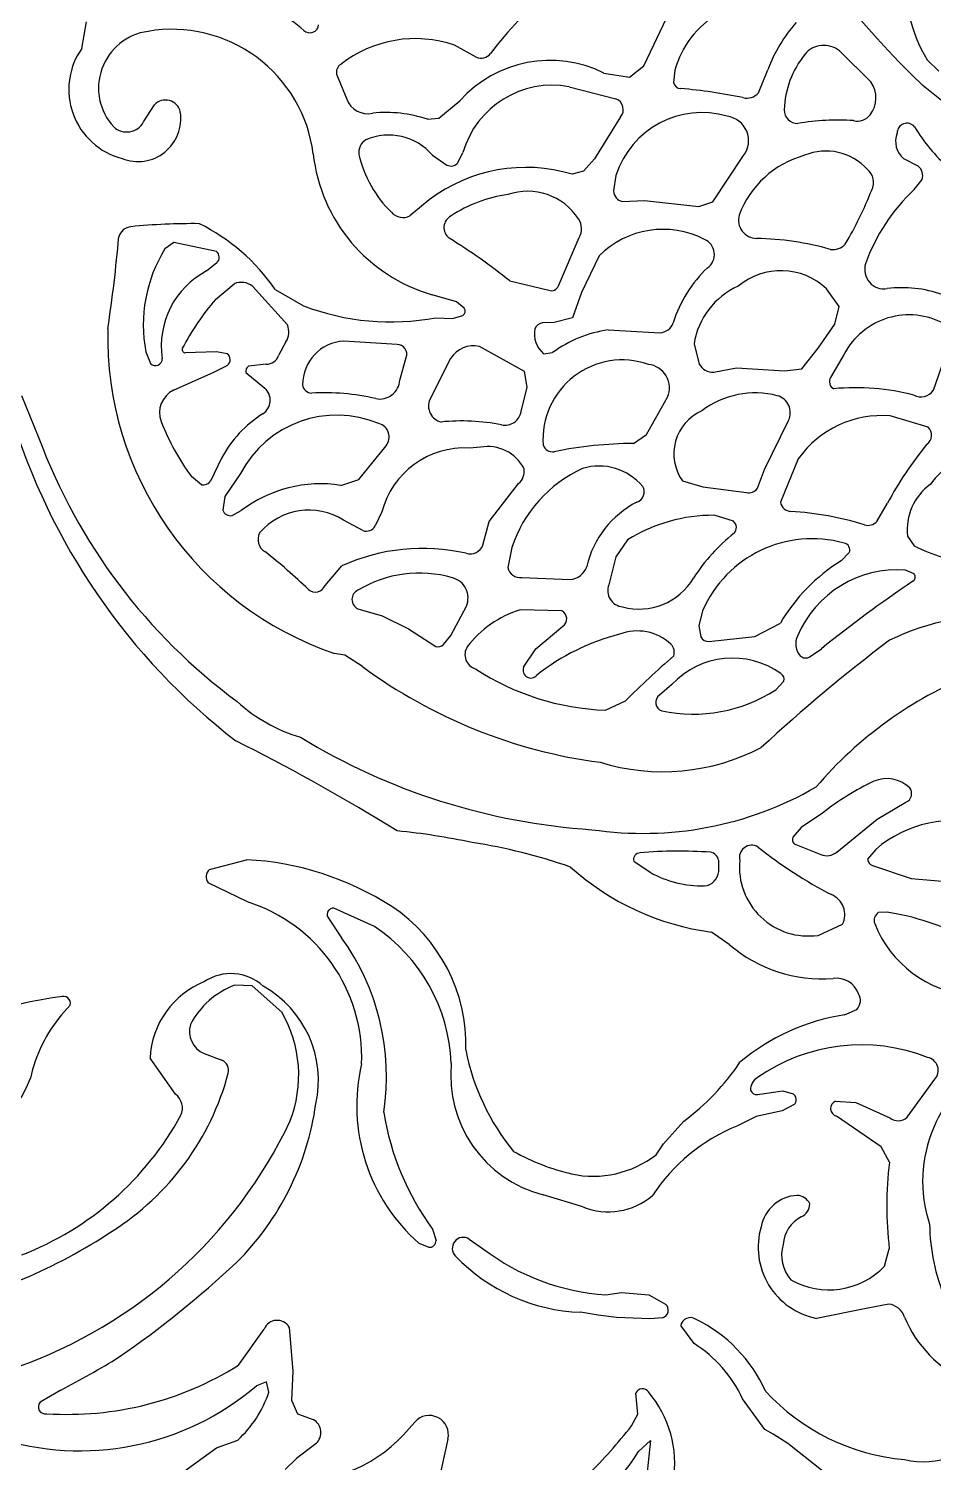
# Model space of a CAD drawing. Header units: millimetres. Extents: x 0.02 to 0.492, y 0.021 to 0.495.
# Drawn here: x 0.3266 to 0.3916, y 0.2789 to 0.3819 of the extents above; entities that cross this region are included whole.
import ezdxf

# ---------------------------------------------------------------- set-up
doc = ezdxf.new("R2010")
doc.units = ezdxf.units.MM
doc.header["$MEASUREMENT"] = 0
doc.layers.add('WHITE', color=7, linetype='Continuous')

msp = doc.modelspace()

# ---------------------------------------------------------------- linework, layer by layer
at = {"layer": 'WHITE'}
for p, q in [((0.3304622960080675, 0.3804399345626051), (0.3308050576707359, 0.3823545697767767)), ((0.3708367594712998, 0.3791905097345638), (0.3724863759576876, 0.3826476957937509)), ((0.3587940004985531, 0.379814806750267), (0.3572369301580327, 0.3806753958585899)), ((0.3871511600675044, 0.3780270533273633), (0.3848850172911967, 0.3802534773858795)), ((0.3698041232744589, 0.3783742839784313), (0.3708367594712998, 0.3791905097345638)), ((0.3911863040751798, 0.3796171583244123), (0.3920423890656776, 0.378792828825319)), ((0.3487625055945069, 0.3785774957066296), (0.349498079969999, 0.3767888360589943)), ((0.3679764223493996, 0.3786687507120472), (0.3698041232744589, 0.3783742839784313)), ((0.3730746668174667, 0.3788672092789051), (0.3729672818976801, 0.3779975607561833)), ((0.3790719143337841, 0.377249780645827), (0.3797444444998676, 0.3789089733750739)), ((0.3654813397163327, 0.3776886097504139), (0.3688383500470956, 0.3768128491696394)), ((0.3951229598577162, 0.3743498739508233), (0.3909013621844594, 0.3777592783005016)), ((0.334902418235443, 0.3751648092720408), (0.3356723546445056, 0.3763834393335262)), ((0.3561113594839985, 0.3754170329274287), (0.3576265829432814, 0.3766812715541047)), ((0.3552970917964131, 0.3753504464010846), (0.3561113594839985, 0.3754170329274287)), ((0.3691708754173305, 0.3755174840013089), (0.3672966263456518, 0.3725125442919541)), ((0.3556560454547916, 0.3727745999663555), (0.3566954394663672, 0.3720622781096931)), ((0.357471075891964, 0.3722248459061087), (0.3578455785790633, 0.372958687970049)), ((0.3672966263456518, 0.3725125442919541), (0.3665127831624138, 0.3716091690299)), ((0.3757910385426738, 0.3694069433151569), (0.3780033899828418, 0.3727418366774837)), ((0.3905384335411504, 0.3719718296177161), (0.3895258959448182, 0.3725076818079286)), ((0.3665127831624138, 0.3716091690299), (0.3656865646727103, 0.3714041093911178)), ((0.3688361984446341, 0.3713212807547874), (0.3686653220079008, 0.3702076275113493)), ((0.390262426397198, 0.3703002578320451), (0.3908267627164737, 0.3710137972906288)), ((0.3554229206998354, 0.3695664632507448), (0.3540363891642274, 0.3684063306676219)), ((0.3692996086822022, 0.3694443944997047), (0.3708874769102576, 0.3695172035396072)), ((0.3708874769102576, 0.3695172035396072), (0.3747912012205312, 0.3690753919175566)), ((0.3747912012205312, 0.3690753919175566), (0.3757910385426738, 0.3694069433151569)), ((0.364704955608273, 0.3633877061446971), (0.3662000657736488, 0.3668479396678855)), ((0.3370826026307023, 0.3664960097451849), (0.3364361154858069, 0.3660356871459698)), ((0.3401354470477054, 0.3658578088087343), (0.3370826026307023, 0.3664960097451849)), ((0.3676275055850654, 0.3655479519422009), (0.366365823952145, 0.3629133718846972)), ((0.3394223076015904, 0.3644506129830168), (0.3401693436795016, 0.3650518954262481)), ((0.3400593881393719, 0.3624142547792416), (0.341406515873894, 0.3635353616947445)), ((0.3612157751370602, 0.3637324712872223), (0.3640108847229302, 0.3630736237515887)), ((0.3427282256215858, 0.3633610480272183), (0.345233108725004, 0.3605764584595258)), ((0.3443445606224935, 0.3631321072808905), (0.3463846508255835, 0.3619449591274584)), ((0.3573729831135379, 0.3622449231944592), (0.3556361754548178, 0.3627483718525213)), ((0.366365823952145, 0.3629133718846972), (0.3657054012019019, 0.3610830050386902)), ((0.384864424715943, 0.3619009121167986), (0.3839630375410387, 0.3631769819340984)), ((0.3579421874920088, 0.3617784806620462), (0.3573729831135379, 0.3622449231944592)), ((0.3845485937884703, 0.3606291260399556), (0.384864424715943, 0.3619009121167986)), ((0.3558964373717106, 0.3610892143007471), (0.3570835125593839, 0.3610312243857436)), ((0.3570835125593839, 0.3610312243857436), (0.3578339192795407, 0.3612515864705036)), ((0.364403794352696, 0.3607629494027448), (0.3635539760592059, 0.3607357094194883)), ((0.3657054012019019, 0.3610830050386902), (0.364403794352696, 0.3607629494027448)), ((0.3833552819624841, 0.3589163952128956), (0.3845485937884703, 0.3606291260399556)), ((0.3531117054437943, 0.3591739502445658), (0.3492930824965986, 0.3594111141927678)), ((0.3682825369079705, 0.3602130681784421), (0.3719956458063909, 0.3600178670383954)), ((0.3350637995772443, 0.3586347087661639), (0.3354067804124728, 0.3578079924861216)), ((0.3401402334365204, 0.3586544068570432), (0.3378930187635679, 0.3585613894991691)), ((0.3408996593660694, 0.3585096704975739), (0.3401402334365204, 0.3586544068570432)), ((0.3451281829044996, 0.359367165071006), (0.3446034731601255, 0.358380661178327)), ((0.3622577636844342, 0.357231851503949), (0.3590227101975592, 0.3590263112068131)), ((0.3636388069844319, 0.3585056030505723), (0.3642850353753351, 0.3585886319083811)), ((0.3744461643773742, 0.3592244271079439), (0.3748179233058882, 0.3577688625423451)), ((0.3821823187187006, 0.3574283195331223), (0.3833552819624841, 0.3589163952128956)), ((0.3852275421418893, 0.3584724333310026), (0.384239717097645, 0.3568059221730127)), ((0.391636533784783, 0.3558919994566401), (0.3927752867354501, 0.3591288477953983)), ((0.3399405653401664, 0.3571753620127946), (0.3409068124844397, 0.3576720308828222)), ((0.3437161209004549, 0.3577514834487284), (0.3424437332665259, 0.3576071227250961)), ((0.3533043752324568, 0.3566198487009481), (0.3537702136675197, 0.3582309799576407)), ((0.3569554669349898, 0.3581696742926105), (0.3554629231663601, 0.3552253683316301)), ((0.3758604090748747, 0.3571728318056645), (0.3774842438649122, 0.3574975775160581)), ((0.3774842438649122, 0.3574975775160581), (0.380950027427318, 0.357269655822141)), ((0.380950027427318, 0.357269655822141), (0.3821823187187006, 0.3574283195331223)), ((0.3370606253012365, 0.3558910432126421), (0.3399405653401664, 0.3571753620127946)), ((0.3422551643145514, 0.3571593433564136), (0.3436116362257592, 0.3560433125495918)), ((0.3624561273925423, 0.3560985749095972), (0.3622577636844342, 0.357231851503949)), ((0.3261335454747669, 0.3554973813827179), (0.3273863617931804, 0.3524367408808988)), ((0.362028014914947, 0.3543610869437129), (0.3624561273925423, 0.3560985749095972)), ((0.3710404833043739, 0.3527130683627122), (0.3725506983427433, 0.3553827654250226)), ((0.3795056723827377, 0.3501984115536127), (0.3812427397773768, 0.3537191306181419)), ((0.3912764104702099, 0.3532318523203779), (0.3885395601909474, 0.3540383811169835)), ((0.3701075583198179, 0.3520663166872565), (0.3710404833043739, 0.3527130683627122)), ((0.3503567331901558, 0.3494833136951586), (0.352318366598219, 0.3519001777488257)), ((0.3590979770000906, 0.3517951252535054), (0.3583095250809229, 0.3517329270956313)), ((0.3404970165261018, 0.3510081063005479), (0.3397024237337362, 0.3493619095677323)), ((0.3789978073948491, 0.3488458358516399), (0.3795056723827377, 0.3501984115536127)), ((0.3819354806044948, 0.3509624041441092), (0.3806497711877593, 0.3478384078001971)), ((0.3390573755503688, 0.3491006296311553), (0.3383376889527674, 0.3496833213718752)), ((0.3418670414570322, 0.349911708982888), (0.3407290033530979, 0.3482604734829382)), ((0.3490696562620478, 0.3490548818427555), (0.3503567331901558, 0.3494833136951586)), ((0.3597330244791518, 0.3464502817691976), (0.3618339656835193, 0.3491762170272955)), ((0.3736086252828983, 0.3493798885341962), (0.375087609638327, 0.3489449317626108)), ((0.3407290033530979, 0.3482604734829382), (0.340585902526745, 0.3472685554606)), ((0.375087609638327, 0.3489449317626108), (0.3782082531637866, 0.3485350500539218)), ((0.3412658189608099, 0.3468821895674146), (0.3419012596661116, 0.3472404165013611)), ((0.3520208390078171, 0.3471464496035427), (0.3515298091241981, 0.3461453740283875)), ((0.3875861737242412, 0.3464644764608823), (0.3883349227173873, 0.3477646686926605)), ((0.3506524668553435, 0.3458072370897537), (0.3492714387757508, 0.3465578842454511)), ((0.3592726479967105, 0.344764811846478), (0.3597330244791518, 0.3464502817691976)), ((0.3772717378592956, 0.3464763140372983), (0.3758953151279701, 0.3469024398206188)), ((0.3696741913446941, 0.3451484407029463), (0.3688184619326415, 0.3439318895680648)), ((0.3897863952756116, 0.3454084801197942), (0.3902551174262329, 0.3447115808386492)), ((0.3613468927338585, 0.3445814089041672), (0.3610674388026671, 0.343151866638299)), ((0.3688184619326415, 0.3439318895680648), (0.3683135994011402, 0.341910757643286)), ((0.3850069301510068, 0.3436441080614879), (0.3855939311683494, 0.3442221058623637)), ((0.3479418060931085, 0.3418678661345209), (0.3491369495261401, 0.3432625863958673)), ((0.3902550331855612, 0.3427032429010428), (0.3896260320815079, 0.3429669563893831)), ((0.3620800359748622, 0.3424388805040993), (0.3655447130848294, 0.342295923913878)), ((0.3502997485011392, 0.3401942922385126), (0.3520381602885256, 0.3396940937102534)), ((0.3569719576466271, 0.3382655407258698), (0.3580882584737747, 0.3403798427859379)), ((0.3649502672207767, 0.3400434889317137), (0.3619542850105262, 0.340115861104372)), ((0.3750639464045701, 0.3400439508623507), (0.3747810643106039, 0.3389571604415377)), ((0.3520381602885256, 0.3396940937102534), (0.353927396745189, 0.3387426119128374)), ((0.3630749669672366, 0.3373241708556521), (0.3650164081107379, 0.3389314683236084)), ((0.3747810643106039, 0.3389571604415377), (0.3749324399831355, 0.3381684889328649)), ((0.3788225500290654, 0.3382056864316934), (0.3806495432231028, 0.339167317730347)), ((0.353927396745189, 0.3387426119128374), (0.3558934633923572, 0.3374861677278218)), ((0.3564514516345333, 0.3376236796179901), (0.3569719576466271, 0.3382655407258698)), ((0.3755037275554753, 0.3378402192162382), (0.3788225500290654, 0.3382056864316934)), ((0.349362700943565, 0.3368584311256953), (0.3486058623535381, 0.3369872928429278)), ((0.3506307320539762, 0.336035436507953), (0.349362700943565, 0.3368584311256953)), ((0.3622020430283796, 0.3359851777658737), (0.3630749669672366, 0.3373241708556521)), ((0.3827150054068714, 0.3367121675658387), (0.383595409705228, 0.3373235009051785)), ((0.3728500605387955, 0.3347467896242503), (0.3719534413260027, 0.3339796630067863)), ((0.3803105116548888, 0.3343741687016346), (0.3808968422051567, 0.3349956167996107)), ((0.3680876607658107, 0.3329052041144789), (0.3695142366795993, 0.3335673556665743)), ((0.3836748485490117, 0.3255085669503217), (0.3821486272976732, 0.3244850439539065)), ((0.3876009619501763, 0.3250835644941676), (0.3896649603045537, 0.3262962277953952)), ((0.3531232711924278, 0.3242383015963826), (0.3523198740865415, 0.3247208470132362)), ((0.3821486272976732, 0.3244850439539065), (0.3815430348473536, 0.3237773755709423)), ((0.3847022043220217, 0.3227200557191054), (0.3876009619501763, 0.3250835644941676)), ((0.3816406540383518, 0.3233096166251892), (0.3835547278513439, 0.3225420148411424)), ((0.3874964595549311, 0.322910550666231), (0.3869149276932454, 0.3222013592311949)), ((0.3396460194190636, 0.3214532626352428), (0.3422996931561925, 0.3221696486903188)), ((0.3701109119718821, 0.3220556173633189), (0.3712922888056007, 0.321260133415313)), ((0.3762164963339436, 0.3213143545646669), (0.3762154856260138, 0.3221029645747186)), ((0.3872676840717381, 0.3217474139457958), (0.3900325901027457, 0.3208121013341214)), ((0.3423581911540135, 0.3191314540093009), (0.3395280371775131, 0.3205156036494356)), ((0.3900325901027457, 0.3208121013341214), (0.3931000310142069, 0.320547543067599)), ((0.3514920235869218, 0.3173747339108502), (0.3485640495015891, 0.3186940045658758)), ((0.3883289013326682, 0.3184011093350915), (0.3876793193018658, 0.3183758607481778)), ((0.348132422680645, 0.3180375517909738), (0.3491265835168463, 0.316564920027912)), ((0.3833543445313094, 0.3167349483843418), (0.3851224897475145, 0.317527315998142)), ((0.3769710734451215, 0.3160794575330644), (0.3756993670818205, 0.3169708845129048)), ((0.3427077239128594, 0.313110002846738), (0.3414584054492774, 0.3131608335599284)), ((0.3448329255439468, 0.3112179017744794), (0.3427077239128594, 0.313110002846738)), ((0.3296244218783776, 0.3117080826059446), (0.329008588017198, 0.3110295583804811)), ((0.3852605461738799, 0.3110292371256663), (0.3861485343114914, 0.3114146383064729)), ((0.3371908200917396, 0.3053174768454507), (0.3353667814662728, 0.3079217061144038)), ((0.3392435658613082, 0.3082432679207991), (0.3405294007089875, 0.3077652030255683)), ((0.3897546876231501, 0.3036712090950127), (0.3917508711601784, 0.306398532710183)), ((0.3790041368258987, 0.3053123920916879), (0.3808351151457127, 0.3055558988113848)), ((0.3808351151457127, 0.3055558988113848), (0.3815565301826074, 0.305358773414434)), ((0.3846053503503664, 0.3048262410349779), (0.3860595657612537, 0.3047235913166613)), ((0.3807828390388291, 0.3041337802478856), (0.3789054832130234, 0.3037191248447941)), ((0.3816442930676727, 0.304573232595522), (0.3807828390388291, 0.3041337802478856)), ((0.3860595657612537, 0.3047235913166613), (0.388508814198761, 0.3036203890372445)), ((0.3722532181261245, 0.3017644140698644), (0.373708543087766, 0.3033922359036112)), ((0.3789054832130234, 0.3037191248447941), (0.3775099863644959, 0.3030402593883028)), ((0.3878818545564066, 0.3015543561491389), (0.3846837703580846, 0.3037456928141483)), ((0.3717235809681283, 0.3009736182299376), (0.3722532181261245, 0.3017644140698644)), ((0.3884769902157005, 0.3004377645065021), (0.3878818545564066, 0.3015543561491389)), ((0.3664542562014281, 0.2972264543362151), (0.3636050306333147, 0.2980964043201287)), ((0.3556552568666621, 0.2956361465890668), (0.3559099419161542, 0.2948217833539483)), ((0.3553786420179703, 0.2943281547003996), (0.3546961506993584, 0.2946052263787675)), ((0.3582925614569945, 0.2949156866245212), (0.3593251437757194, 0.2942057727407149)), ((0.3881218840221459, 0.2929730987950388), (0.3884737270074079, 0.2942187829759433)), ((0.3681046079149149, 0.290925575929493), (0.3692358891384897, 0.2910810904868038)), ((0.3692358891384897, 0.2910810904868038), (0.3712017944879938, 0.2909206250488082)), ((0.3712017944879938, 0.2909206250488082), (0.372402534045811, 0.2902463392637336)), ((0.3675585407025671, 0.2894486937138016), (0.3662974988151831, 0.2896586383290086)), ((0.3688710979092443, 0.2892772189949659), (0.3675585407025671, 0.2894486937138016)), ((0.3869318824975648, 0.2899524612139389), (0.3832348680588574, 0.2892244685339086)), ((0.3884343304807231, 0.2902542813525073), (0.3869318824975648, 0.2899524612139389)), ((0.3417164899812006, 0.2858575232226984), (0.3435611595012503, 0.288459075123375)), ((0.3453578080375682, 0.2885973172464136), (0.3456214970769256, 0.2854074408181391)), ((0.3712785318654808, 0.2891985122839474), (0.3688710979092443, 0.2892772189949659)), ((0.3721809926892834, 0.2892680142202332), (0.3712785318654808, 0.2891985122839474)), ((0.3744475551391071, 0.2874214934208255), (0.3734852748206945, 0.2887223090601095)), ((0.3456214970769256, 0.2854074408181391), (0.3455271049593823, 0.2833424480510463)), ((0.3437195894257021, 0.2846774959323993), (0.3430095182989454, 0.2843802164146252)), ((0.3439032214622024, 0.2839270840717154), (0.3437195894257021, 0.2846774959323993)), ((0.32894906577166, 0.28406529134918), (0.3274711642959234, 0.2832054128237642)), ((0.3455271049593823, 0.2833424480510463), (0.345957831537189, 0.2823713210690449)), ((0.370406098061055, 0.2823473841099242), (0.370255208120936, 0.2838557142878129)), ((0.3795212735555783, 0.2812521281106061), (0.3779368517984164, 0.2834510840408483)), ((0.345957831537189, 0.2823713210690449), (0.3470848855461417, 0.2819583073619852)), ((0.3699582494627247, 0.2815084568122808), (0.370406098061055, 0.2823473841099242)), ((0.3801394899909972, 0.2809056422682142), (0.3795212735555783, 0.2812521281106061)), ((0.3401278700442485, 0.2799185281730117), (0.3416660334912722, 0.2804858606268655)), ((0.3472957630047686, 0.2802467877845618), (0.3458761203743276, 0.279169189702929)), ((0.3567671164468805, 0.2805592688581889), (0.355580767200299, 0.2752158673733199)), ((0.3704438598103799, 0.2796512008629128), (0.3713215090081653, 0.2804504352972488)), ((0.3713215090081653, 0.2804504352972488), (0.3709022303228244, 0.276622715053338)), ((0.3811762915752536, 0.280244800778231), (0.3801394899909972, 0.2809056422682142)), ((0.3841711415590689, 0.2778688349589395), (0.3811762915752536, 0.280244800778231)), ((0.3358843306568799, 0.2768386833750671), (0.3401278700442485, 0.2799185281730117)), ((0.3458761203743276, 0.279169189702929), (0.3450685104542078, 0.2783750212067047))]:
    msp.add_line(p, q, dxfattribs=at)
for centre, radius, start, end in [((0.4397219992539545, 0.4286344884543276), 0.0705105780154107, 195.4708546916937, 226.1806079059419), ((0.4003389327723413, 0.3851026159429541), 0.0106705603111048, 173.1047885204379, 210.9355799059418), ((0.3366530484040566, 0.3705556689730155), 0.0148379317315715, 48.83927554740597, 67.24438190594185), ((0.3860503044650361, 0.3598138200830677), 0.0331455473124652, 131.5499614076825, 142.3148994591937), ((0.3794098419684908, 0.3772041611294587), 0.0065498223900751, 73.43921358130831, 165.291148905942), ((0.3468446444087221, 0.3821950885076323), 0.0006329498741507, 227.739292650625, 353.6712842109067), ((0.3903360953248374, 0.3748581247379113), 0.0113398607522, 138.9645247677943, 159.0703079059418), ((0.3357811453300816, 0.3775830569427966), 0.0041188246866723, 97.86434468356661, 222.6362551455402), ((0.3369424712354087, 0.3715870782542642), 0.0102226393749876, 7.245082223893792, 99.71416313865787), ((0.3544316854101952, 0.3724385751584324), 0.0087014144448942, 71.19250590594196, 128.0877823151855), ((0.3346515173778661, 0.3774871821437935), 0.0051252631670945, 144.8220899059415, 255.3456451253195), ((0.3591570871807723, 0.3805323102154196), 0.000804141257063, 243.1586869059419, 325.4618155523108), ((0.3874934403796828, 0.3758518175186473), 0.0065663842279807, 140.766914502213, 178.4395506316058), ((0.3837685386878714, 0.3789090944151361), 0.0017475382810422, 50.29116190594072, 141.1665923280302), ((0.3494273247064876, 0.3787139041593156), 0.0006786690781367, 122.3614955873587, 191.5950949059395), ((0.3641074747351674, 0.3708741340852767), 0.008702, 63.60196790594181, 138.1383929059418), ((0.3734929825088404, 0.3780860393302887), 0.0005330943543596, 189.5536869059406, 271.3404670989497), ((0.3855369578510443, 0.3768862707635551), 0.0019766217780632, 322.0747635229191, 35.24946090594049), ((0.3642731800302096, 0.3711106393816127), 0.006688, 79.59261690594181, 163.9591249059416), ((0.3702997342437357, 0.3401945142005269), 0.0374958649154895, 78.21947772809091, 85.09549445800376), ((0.3782374062164597, 0.3779581913752183), 0.0010946458602658, 255.0499422410191, 319.6722009059413), ((0.3344951465634777, 0.3753929685015261), 0.0030829413304992, 248.2930384723195, 9.065116146400868), ((0.3364726178571289, 0.3756377516287448), 0.0010938333339867, 12.72579235374507, 137.0218289059418), ((0.35099334533211, 0.3773394200593286), 0.0015934118251578, 200.2146279059428, 283.4621504228054), ((0.3685465736219615, 0.3760475861313735), 0.000819, 319.6650149059415, 69.12935190594254), ((0.3818997525796578, 0.3760094257387949), 0.0009704929796619, 178.7480029830691, 270.5809447860491), ((0.3336824185187007, 0.3758145234561874), 0.0013822184450848, 227.6375918078134, 331.962344905941), ((0.3523016874488418, 0.3663589164419916), 0.009477344470405, 71.57521590594199, 95.67632777578794), ((0.3750052372647645, 0.3693462847284807), 0.0064774724444186, 73.61000628960622, 162.2477159059421), ((0.3765979173763956, 0.3738105874539922), 0.0017656674289793, 322.7498819059415, 82.34850574574996), ((0.3847552117381351, 0.3590206314823751), 0.0162691463241361, 85.92262667249494, 100.0733589272269), ((0.3861809069620558, 0.3763651383865902), 0.0011484627708284, 256.4590523763099, 322.837293222524), ((0.3897423199964887, 0.3743685949083859), 0.0006998919967094, 39.20741084898565, 180.4347293338002), ((0.3514276665244244, 0.3729701879325102), 0.0010647100392447, 121.4589372616504, 188.3179169886018), ((0.3525026829850487, 0.3700267238014581), 0.0041826448908788, 41.0692669059423, 112.9462233674289), ((0.390530769361447, 0.3737602642971311), 0.0016058435402317, 157.943779382803, 231.2619739059414), ((0.4001110238272214, 0.3805776455578035), 0.0113934988534436, 210.4066068896578, 229.7345739059419), ((0.358891882189215, 0.3741728913053746), 0.0118793632434159, 186.2661464623804, 254.0937529059419), ((0.3586229147671638, 0.3747193395837716), 0.0084654651454072, 192.9921042915517, 225.6571912092245), ((0.3842432891212472, 0.3660046978595844), 0.0070052376337427, 105.3399985492542, 159.4580666219287), ((0.3839290108717619, 0.3690694400096291), 0.0039988997476594, 42.04524196851162, 112.6337333267121), ((0.3623705736065915, 0.3603434849851713), 0.011547, 73.31119390594179, 126.9906489059419), ((0.3569851713830721, 0.3726115470933818), 0.000621, 242.1889629059405, 321.4858989059416), ((0.3861488243192284, 0.3708140484745202), 0.0011973795348, 332.4362031763666, 51.22751128969361), ((0.3900435904607265, 0.3713004978623547), 0.000834, 339.8935339059431, 53.60582690594501), ((0.362357029832941, 0.3603444255081166), 0.0096802912241923, 97.65039569950527, 123.6549563085392), ((0.3624855687936159, 0.3658040106137656), 0.0043707029518352, 33.12661096740197, 108.9209479864158), ((0.369447307931351, 0.3702123195818585), 0.000782, 180.3437819059422, 259.11293690594), ((0.3616035991956196, 0.3804046219732327), 0.0275429983611506, 329.3958992368687, 338.3879398923396), ((0.3996322720990901, 0.3603423682860326), 0.0136730966751446, 133.2573209059419, 160.2201771367869), ((0.3535457141696673, 0.3694330641509765), 0.0011379558849656, 222.4443967474162, 295.5430929059422), ((0.334089165094374, 0.3666298952035923), 0.0010065786607731, 95.98060121556085, 164.5632715808082), ((0.3383484146147372, 0.3244722379794902), 0.0433788420108682, 89.26268137660416, 95.7740078660696), ((0.3325880963366843, 0.3550674544853336), 0.0142566853516654, 34.44918890594198, 63.69191741556723), ((0.3574137215829449, 0.3675630893129563), 0.0009389904335124, 116.6664075240399, 232.8131097730194), ((0.3650738307268303, 0.3674759561738881), 0.0012894999466825, 330.8548819059432, 33.76049556446429), ((0.3789649557520073, 0.3681152296032509), 0.0013277754635359, 164.8256006068119, 268.5261510682544), ((0.2291223847358811, 0.3760067511549331), 0.1043946720588639, 351.3537409938252, 354.9943057234531), ((0.3330394745416857, 0.3284301634555754), 0.0451680955263919, 51.40511690594201, 58.19236429024531), ((0.3722197917106218, 0.3609216413708555), 0.0065185766361623, 62.88240044163734, 134.7885309059415), ((0.3747288644993166, 0.365638930799196), 0.0011790911966752, 305.8629173255641, 66.92045885168538), ((0.3785989697398048, 0.3460812826117396), 0.0207092695432788, 74.17832147977884, 89.08188249375321), ((0.3452330092994056, 0.360576816545537), 0.0103530000000001, 148.1785269059418, 190.8121079059415), ((0.3397966443654215, 0.3654398892680603), 0.000538, 313.8481639059439, 50.96870590594585), ((0.3844207141626092, 0.3672037785645336), 0.0012105849525474, 261.665330934647, 317.2735690795819), ((0.3816143995625651, 0.3580637286542567), 0.0090661345513945, 133.1009946709937, 162.8810559973868), ((0.3880883174691173, 0.3645554672412953), 0.0013857083948171, 162.6180534553012, 279.9223471644349), ((0.3422531639061832, 0.3590638952814641), 0.0060852670453706, 117.7230609059421, 188.4164966536444), ((0.3419155288254958, 0.3622968840748008), 0.001339, 52.63120490594388, 112.3426089059438), ((0.3806921161171807, 0.3596892732429171), 0.0047815310179475, 46.83716790594172, 129.9083469567354), ((0.3642083715912676, 0.3635611429171958), 0.000526, 247.9478519059426, 340.7477509059439), ((0.3798191184945802, 0.3583807038101119), 0.0054387962775697, 113.7982429259868, 171.0756339059419), ((0.3893726511974532, 0.3545274091234611), 0.0087259436170778, 70.66205307349937, 96.8818146680688), ((0.3560024460776814, 0.3490510468401518), 0.020802798437894, 140.0308169059418, 151.7395155978014), ((0.352671652587827, 0.3785356846342453), 0.017742, 249.2459589059419, 280.4722879059419), ((0.3576060204897997, 0.3615729867530713), 0.000394, 305.339723905942, 31.43682690594332), ((0.3440206933743535, 0.3600724564580346), 0.001313, 327.5094679059416, 22.57269390594165), ((0.3636487020123674, 0.3600645419981089), 0.0006778190862785, 98.03344290594248, 159.1119349283986), ((0.3719572883704394, 0.3610636049047961), 0.0010464411011218, 272.1006549059416, 341.5484029478176), ((0.3898936207779645, 0.3560339304981173), 0.0052648443380624, 61.09848486043072, 152.4083339059411), ((0.3563221048087579, 0.3597119629763835), 0.0239989797762761, 178.5655744260775, 251.2448989059419), ((0.3494410159366227, 0.3562966095009692), 0.0031180160002657, 92.71940390594195, 180.4382955875915), ((0.364818196571741, 0.3599221242367849), 0.0018432287079043, 167.9726407457008, 230.2193769059413), ((0.3694299195052396, 0.3516586731574319), 0.008631, 97.63936590594167, 126.5906339059419), ((0.337931695509314, 0.3588227622914093), 0.0002642189001282, 162.827328318048, 261.5827159059396), ((0.3406140092376084, 0.358088380806138), 0.000509, 305.1172789059375, 55.86126490593873), ((0.3437170582174241, 0.3586904829809098), 0.000939, 269.9428069059422, 340.7343399059421), ((0.3530967715049376, 0.35846210687874), 0.000712, 341.0576599059422, 88.79815390594129), ((0.3585849921635058, 0.3571599532768692), 0.001917, 76.80093890594192, 148.2159379059433), ((0.3357599836191804, 0.3581266877376063), 0.0004757301425676, 222.0599359059395, 5.611730634258491), ((0.3426103041221256, 0.3572733815827945), 0.000373, 116.5238729059428, 197.8022389059394), ((0.3692959220956366, 0.3523593299116763), 0.0057028361557364, 70.85342485253013, 184.077489759855), ((0.3709649745473509, 0.3560414612879847), 0.0017170906193784, 337.4424269059403, 83.26427323356658), ((0.3758213233714234, 0.3583141627426787), 0.001142, 208.5219759059427, 271.9613689059444), ((0.351860424960361, 0.3566989644036189), 0.0014461160681959, 258.5898836531317, 356.8638339059429), ((0.3847563754688947, 0.3565185479287117), 0.0005912020203534, 150.9164379059413, 242.7688888406077), ((0.3378319604679181, 0.3542782537231279), 0.001787749388714, 115.559995905942, 200.8485616486492), ((0.3428243405706333, 0.3551762064860273), 0.0011711991180198, 303.3363255075995, 47.76187890594153), ((0.346991228211623, 0.356355980888923), 0.0006733002207842, 187.1001838728644, 268.6491323494429), ((0.3478696208015709, 0.3393835206309351), 0.0163238607240669, 76.88236260702605, 93.14039108398028), ((0.3788405128258199, 0.3493503941811943), 0.0063460061933691, 75.51605786748604, 127.1816409496278), ((0.3800777406767135, 0.3542592174094081), 0.0012841014939041, 335.1278359059409, 74.18480012406364), ((0.3860536328055342, 0.3393941127398047), 0.0166726325562123, 75.47394722557075, 95.39567384674561), ((0.390737455216777, 0.3564894447702743), 0.0010794828272053, 242.2879888461744, 326.3956259059419), ((0.3700290677935996, 0.3676243245670699), 0.0466424688783195, 196.6510499059419, 232.3423933435443), ((0.3565611744957528, 0.3547611058522453), 0.0011923487880135, 157.0848189059416, 256.0620055014973), ((0.3608519158966834, 0.3545643341089355), 0.0011935318642298, 258.5972399577677, 350.1952889059424), ((0.3763661214383117, 0.3513209757635968), 0.0033721809974053, 113.7990841258834, 215.1429049059424), ((0.3521396263046812, 0.3598490553611339), 0.0171416341754957, 201.2294871386358, 216.3732799059419), ((0.3480722640102953, 0.3469306050106888), 0.0086029292229788, 122.3574774204439, 151.7079119059416), ((0.3487850419956325, 0.3462879081346893), 0.0078096519794085, 67.24549883152993, 152.3534639059423), ((0.3515520212972441, 0.3525304669214432), 0.0009922447084491, 320.5640339059419, 75.18806597523138), ((0.3577638371075679, 0.3393827313528118), 0.0142989614077558, 78.49444822418138, 95.98073026665854), ((0.3879192753523347, 0.3467427022096447), 0.0073220000000001, 85.1403509059419, 144.8089579059411), ((0.3907161737578225, 0.3526641166076097), 0.0007976145770102, 305.667713280778, 45.38090890594174), ((0.3661992971595858, 0.3668481051708263), 0.0414020696638919, 200.3701189059419, 233.5738554143281), ((0.3579666438251337, 0.3455985022289932), 0.006144, 86.80080390594212, 165.4073889059417), ((0.3596305813917866, 0.348918563228325), 0.0029254532166425, 26.97086790337755, 100.4896999059423), ((0.3642771266174621, 0.352164205804447), 0.000701876876857, 197.4418774791233, 279.96720374176), ((0.3702973922681254, 0.322480842216839), 0.0295860834949078, 90.36763090594181, 101.5005243571173), ((0.4122090586873668, 0.3348595915914209), 0.0271388169105068, 140.7890863968258, 151.6067229059421), ((0.3962731155921882, 0.3455948012822765), 0.0060067181337858, 59.04725592471358, 144.0522006680129), ((0.3704467291744318, 0.3415597559567344), 0.0095883997507361, 114.7164376637999, 161.6309569059418), ((0.3611062635865824, 0.3500619806297451), 0.0011463540034871, 309.4049309059411, 9.205297576908169), ((0.3676141161903155, 0.346330465076476), 0.0041112323289451, 40.07955349008154, 106.629542378727), ((0.3391954758360109, 0.3496865752865754), 0.000602, 256.7381049059405, 327.3631959059385), ((0.3476325303048091, 0.339665224235418), 0.009499, 81.29817290594184, 127.1105729059418), ((0.3938103863186371, 0.3458597398397177), 0.0040492146459745, 126.3497733072486, 186.3985489059418), ((0.3701023783340773, 0.348583704943115), 0.0007663588339693, 288.5773829272842, 30.91940951495794), ((0.3783619895384219, 0.3493028092134985), 0.000783, 258.6768259059419, 324.2945399059401), ((0.3411686500430334, 0.3475026266725414), 0.000628, 201.8837649059408, 278.9009969059397), ((0.3467839032315227, 0.3425997645759091), 0.0046748844266156, 57.85211890594216, 139.3130525531218), ((0.3735437393323606, 0.3416384698505397), 0.0069925479730254, 117.2085796819151, 166.7750819351201), ((0.3814280695918936, 0.3479734348414814), 0.0007899244949714, 189.8422819059424, 268.3709334177365), ((0.379876076250413, 0.3237815025405322), 0.0234522577879478, 73.11397816384726, 86.26056265892191), ((0.3508964506159643, 0.3464814484249843), 0.000717, 250.1058109059425, 332.0485639059436), ((0.3758127329229866, 0.3352857333519412), 0.0116169999999999, 89.5926959059418, 121.8981029059422), ((0.3769003848988973, 0.3460233424925979), 0.0005857356413134, 316.692519366206, 50.65457890594011), ((0.3869491319640498, 0.347041737497566), 0.000859681632176, 252.3324630129157, 317.8184239059406), ((0.3441234118815374, 0.3451658174010295), 0.0010070321634018, 151.4281031860569, 240.1831388972362), ((0.3855299626198112, 0.3352747526541202), 0.0132042311724416, 128.4086869991712, 147.3511665016439), ((0.3829303862506866, 0.3366498416035791), 0.0085674298078858, 74.4948441043021, 156.661395905942), ((0.3188266277516379, 0.3127091199459546), 0.04015381604329, 45.96388144239786, 51.86424634797704), ((0.3549571855418014, 0.3304963359061452), 0.0140304062252071, 77.14468250326712, 114.508622905942), ((0.3583638618963134, 0.3451012654311092), 0.000969068207551, 252.8933246760783, 339.6842849059402), ((0.3851427431525242, 0.3444192855689117), 0.0004923925896058, 336.3935479059464, 80.8933795730193), ((0.3970632489436835, 0.3586237262766048), 0.0154886553788809, 243.924443905942, 260.4657747360237), ((0.3619489610801838, 0.3433282737646905), 0.000899, 191.3163489059425, 278.3836529059458), ((0.3654764437493119, 0.3436072817750649), 0.001313133710735, 272.980129905943, 343.6752673057393), ((0.3921727533315525, 0.3323104299671907), 0.013409, 122.3035009059419, 149.2452329059419), ((0.389044887598292, 0.3352169572756453), 0.0077717575343875, 85.71162190594191, 157.1914522892225), ((0.3472345244377739, 0.342156134171119), 0.0007637707777187, 229.4526197020436, 337.8255779059434), ((0.3547017683336748, 0.3343108260416801), 0.0084452497961251, 73.62219528234594, 121.3935860791171), ((0.3567262330203523, 0.3409718013841425), 0.0014851021236801, 336.5094439059419, 76.09691314662179), ((0.3694270688915638, 0.3415084913204328), 0.0011839056130477, 160.1365869059434, 264.2770516084635), ((0.3705057616588032, 0.3447078502300259), 0.0045380086085783, 254.7092720846221, 329.40688146254), ((0.444295655590533, 0.2617641606473533), 0.0969212760478023, 123.9449220802369, 128.7764929059418), ((0.3899553428252879, 0.3424741270393198), 0.0003772378429237, 305.6542412461668, 37.39822390593554), ((0.3505928060707386, 0.3408564206349036), 0.000724083387744, 113.6346459364001, 246.1258519059429), ((0.3642343644352627, 0.3328187700902108), 0.0076450179497538, 107.3521539059418, 142.6887274686778), ((0.3646450212818305, 0.339467356206765), 0.000652, 304.7231529059422, 62.08451690594087), ((0.3957244476025653, 0.3234109322092194), 0.0162160143512516, 50.83806200483281, 116.4955495491301), ((0.3730905142368606, 0.3227724428665413), 0.0160894903324291, 104.3989654336894, 128.107365465897), ((0.3703700203847195, 0.3350738285455043), 0.0035236089388053, 46.66141685426337, 111.3098263057545), ((0.3754685193991819, 0.3384401870368173), 0.000601, 206.8770019059435, 273.3584599059395), ((0.4591879388857363, 0.2439101467162322), 0.1176297370799177, 126.9430393408121, 132.7906572817114), ((0.383062507761853, 0.337653931885587), 0.001314477531182, 154.0221921284412, 215.243065020402), ((0.3560593993822797, 0.3380136847865492), 0.000553, 252.5384879059399, 315.1499749059474), ((0.3590350864783098, 0.3368836590393316), 0.0010490101011242, 147.1452550128921, 254.0034654476504), ((0.4201205013283344, 0.2827598712421078), 0.0717104908311205, 131.0967784818372, 134.8863169059418), ((0.3722309278386508, 0.3370663594855182), 0.000797387029945, 340.5561086010201, 45.65306986697152), ((0.3824648018233347, 0.3372507903303644), 0.0005938992470782, 216.7534152826433, 294.9160329059457), ((0.3725498082261112, 0.3658268931134413), 0.0369861702115338, 233.6562089059419, 262.4493390846334), ((0.3687514481537593, 0.3511690581673799), 0.0182759125233753, 236.8066332188087, 267.9185399059419), ((0.3627201585572627, 0.3357758345213418), 0.0005588097129623, 157.9989559059434, 322.0979172081317), ((0.3772184442292043, 0.3306652863896256), 0.005978414900363, 54.47303493666924, 136.9444909059418), ((0.3804516380470033, 0.3351321747758101), 0.0004656767369117, 342.9475929059382, 58.86521265977694), ((0.4052171147821982, 0.308622189450236), 0.028922531344645, 111.9618860879978, 139.5417589200017), ((0.3723468725710279, 0.3334673139245508), 0.000645979664254, 127.5205449059429, 249.8211876074511), ((0.3743934815673036, 0.3434844772057992), 0.0108631931814933, 257.9414590593695, 303.0032139059419), ((0.34949081783435, 0.3421631622798984), 0.0116819400789952, 227.6110623446339, 253.5008260115018), ((0.2802806563197642, 0.2074500021892673), 0.1376303016859898, 58.43768690594197, 63.57335601332519), ((0.3701423381327678, 0.3702292670673828), 0.0460045912539288, 238.5994544241085, 266.2231508862869), ((0.3721827826403197, 0.3437947995434786), 0.0153076176923047, 252.9313142964302, 297.6201496401688), ((0.3951682174140925, 0.3111235476536963), 0.0184126670537729, 115.056463235249, 128.6242189059433), ((0.3882966186125598, 0.3256049760904294), 0.0023856438844343, 46.43775357671253, 112.8494472556679), ((0.3707589762235508, 0.3489779463821123), 0.02492164794395, 261.5852099380934, 299.9754867024709), ((0.3893994195356366, 0.3269221554980032), 0.0006799245464382, 292.9883819059422, 37.24642218896184), ((0.3931544287027606, 0.316263534333905), 0.008729, 74.000829905942, 130.4045729059419), ((0.3482047793561521, 0.2749723576538229), 0.0495108553197675, 77.99277743021716, 84.298736905942), ((0.3523701368333075, 0.2836106204396958), 0.040259497917934, 70.84243305305912, 81.23528117487156), ((0.3819252116849879, 0.3236130683441511), 0.000416, 156.735940905942, 226.8404099059429), ((0.3705697841990458, 0.3221810795492067), 0.0004757147054169, 88.93632539393991, 195.2917459059433), ((0.3733550872020263, 0.2923851253990767), 0.0303986474920125, 85.72375131752577, 95.24043522219863), ((0.3755152375897051, 0.3219993351712442), 0.0007078745408747, 8.418077905941644, 81.34407692872323), ((0.3785864267837444, 0.3223207001035791), 0.0008839144452113, 58.89095068369782, 194.1072044385089), ((0.3994989398691061, 0.3488334417517453), 0.0328908720939295, 231.5427844251635, 242.4994858528384), ((0.3839826956651761, 0.3235705281129691), 0.001114, 247.4076419059406, 310.2315749059438), ((0.3400526911091691, 0.3209258404737187), 0.000666, 127.6342129059449, 218.0225239059441), ((0.3411558239072919, 0.3007656416309181), 0.0214345504981433, 57.33431140818765, 86.94091890594197), ((0.3781591544996201, 0.3355954458566154), 0.0187862939236669, 227.9725442755778, 262.4763619059419), ((0.3750812237103548, 0.3214176120746817), 0.0011399587901519, 276.0624312620818, 354.8030229059418), ((0.3826580014517092, 0.3216367803657255), 0.0049510453904426, 174.57044414769, 278.085209905942), ((0.3874017192674101, 0.3222156057508513), 0.000487, 181.6763489059417, 254.0245009059428), ((0.3750579233565407, 0.3280250704412765), 0.0077423753807528, 240.8979379059419, 271.0634356930211), ((0.3837061991220155, 0.318208578837832), 0.0015716227895455, 334.3115569059411, 67.35272050631289), ((0.3388552139709233, 0.3079536932459983), 0.0117138031751809, 357.7546583497765, 72.59962990594174), ((0.3485577076444802, 0.3182280477214702), 0.000466, 89.22022990594027, 204.1288189059424), ((0.3461260708227992, 0.3088716286240058), 0.0119295598535235, 358.2314406841617, 56.41706538716576), ((0.3880841256779953, 0.3178076954119279), 0.0006976245777429, 125.4691079059406, 199.0191688288278), ((0.3850581590168423, 0.2984514501725027), 0.020216, 63.5097999059419, 80.68920290594184), ((0.3445738330306894, 0.3070293715986493), 0.0124453960139101, 2.374882240795034, 56.22840890594198), ((0.3950349862914093, 0.3205737770344954), 0.0081779468906975, 201.4713814473556, 264.9688400126109), ((0.3352214079040179, 0.3065610060903812), 0.0171298628976744, 351.4633198197035, 35.7326809059419), ((0.3836337684217356, 0.3238312115607909), 0.0102216043191747, 229.3206759059418, 274.476860145249), ((0.3415771077352849, 0.3076347131132936), 0.0062169540251049, 111.717570883479, 177.3541169059422), ((0.3435708788273532, 0.307557035146785), 0.0059887478180524, 110.6550229059417, 152.3155890616564), ((0.3411710589200143, 0.3106048097088407), 0.0033852724185652, 46.81461447465498, 124.0286023858856), ((0.3397556974676197, 0.3063297631346903), 0.0077072708252158, 347.2404208586545, 61.03780546604299), ((0.3846626282465452, 0.3119609690777758), 0.0016956330766432, 19.61085539286108, 97.82979871440759), ((0.3318824202209653, 0.2880009473550619), 0.024492847090598, 96.98600677771672, 117.3251209059419), ((0.3291172711106717, 0.3118349219084), 0.0005227715656308, 345.9582689059387, 114.1452959624459), ((0.3854748164282781, 0.312045183095451), 0.0009227581032258, 316.8958859059416, 31.70059620394908), ((0.3370310326785854, 0.3042797634239087), 0.0104842429531557, 139.9239559059419, 167.9727561045926), ((0.3369643302813281, 0.3066869668448599), 0.0090798768022123, 338.579770472143, 29.93441890594181), ((0.3875945877910701, 0.2959055923980758), 0.015302691923879, 98.77327690594196, 130.0842998528117), ((0.3399297921511187, 0.3098379558471669), 0.0017360691528077, 163.2110619548792, 246.7168179059422), ((0.3741298594851434, 0.3116338534125684), 0.0163817870468013, 191.0164112263265, 219.4876350716841), ((0.3864717077045375, 0.2958161183628793), 0.0130508453065127, 68.62753914542625, 124.9211643749927), ((0.4007824410424243, 0.2990650506312246), 0.0099119140543652, 116.4299110000554, 198.1462725146967), ((0.391030280022357, 0.307031153633634), 0.0009588851968274, 318.7194759059406, 78.11153702602957), ((0.3401748728455246, 0.3070127967456258), 0.0008317482888882, 347.424317599341, 64.77055890593982), ((0.3633639924911545, 0.3044950424813347), 0.0131506632483006, 166.8145201592081, 228.7673419059418), ((0.3657934444064753, 0.3066511941377941), 0.0088302652093235, 174.1900116775946, 255.6507989059419), ((0.3636531784118694, 0.3170340941531203), 0.0169472904992205, 306.3937939059418, 326.2295266348739), ((0.3152225689040856, 0.3112824398836368), 0.0125186459005669, 285.2472297848969, 337.3645655715286), ((0.3222962918157165, 0.311846990972546), 0.0193515697909245, 302.3012798072114, 344.9793542292007), ((0.37947755117823, 0.3056743077617415), 0.0009682518753274, 119.4995937840682, 184.7525015718581), ((0.3364760509264365, 0.3043296595670679), 0.0012192940314542, 335.0793681748099, 54.11108790594083), ((0.3789231946608397, 0.3057408082864068), 0.0004359954930752, 199.6650859938295, 280.6989779059363), ((0.3812992837757904, 0.3049323601334732), 0.000498, 313.8513489059422, 58.89827890594254), ((0.3848277914324941, 0.3042992647879023), 0.000572, 112.8850149059419, 255.4168299059389), ((0.3181338052346454, 0.3144385092624424), 0.0221599907230412, 291.1845384182791, 331.3563854892429), ((0.3275711450450877, 0.3073634783824251), 0.0198905586754635, 314.7396436690727, 352.0938983466115), ((0.3711343557878037, 0.3070072225038989), 0.0192068704080432, 188.952887580683, 216.301315905942), ((0.3143947877511801, 0.3181411751434642), 0.0343589772142765, 289.3438446750575, 334.5400698157164), ((0.3825427806486008, 0.2907963887071204), 0.0132378770036451, 112.3449179059418, 146.8307670874102), ((0.3891018912056827, 0.3043778213205945), 0.000962, 231.93870290594, 312.7329779059424), ((0.3693830619550461, 0.3153446052558251), 0.0161849088968967, 240.7996902014464, 256.6256536259518), ((0.3671964441013322, 0.3068572245930775), 0.0074237316793567, 257.8921132451883, 307.5764579059419), ((0.414469029369781, 0.2973146344079079), 0.026179, 173.148348905942, 186.791522905942), ((0.3682762388963202, 0.3018348000429519), 0.0049554486268436, 248.4278479059417, 310.0055382617008), ((0.3820086760839781, 0.2952603694187277), 0.002799700096782, 93.27652015180571, 168.880353715248), ((0.3818387305637128, 0.2970582596287989), 0.0009972827075644, 23.3683347508031, 89.42955426846041), ((0.3817119545487039, 0.2974690215639356), 0.0010423664032336, 294.9750027190269, 359.1645209499367), ((0.3842592265236146, 0.2943317470392154), 0.0052089926084694, 163.6246089527978, 258.658758905942), ((0.3832771923804922, 0.2943690926162418), 0.0024310643410692, 117.5687421962955, 176.3143235121335), ((0.4059570076038519, 0.2962523012967706), 0.0145960836142112, 181.0766358972454, 202.5494352788719), ((0.3109431869585224, 0.3281682515202083), 0.0392236381966251, 282.3911799756794, 303.5789523217898), ((0.3554302224414988, 0.2948053752572794), 0.00048, 263.8311289059394, 1.958953905936549), ((0.3578638631601739, 0.2942567682378879), 0.0007861015646469, 56.95160590594249, 225.7695111357697), ((0.3833806833597175, 0.2937536410211996), 0.002644630574171, 163.0337039234584, 221.507589067806), ((0.3667961459047062, 0.3027834744504342), 0.013134305163737, 223.7949195914394, 267.8242289059419), ((0.3691039359172591, 0.3069895221614664), 0.016095, 232.5862059059418, 266.4402529059418), ((0.2916149248366877, 0.3466329142117488), 0.0731234180754109, 304.609748041894, 313.093131423244), ((0.3841425115175469, 0.2967639264985488), 0.0054959785487261, 240.0683757802065, 316.3900159059418), ((0.3720255729123397, 0.2898174554754505), 0.000571, 285.7945519059415, 48.68661790594159), ((0.3882331226661256, 0.2888505359919629), 0.0014180922473186, 19.34332869211343, 81.84298890594346), ((0.3444945006446364, 0.2880731032201712), 0.00101, 31.26679190594156, 157.5330529059393), ((0.374178136007181, 0.2885705136109789), 0.0007092943550573, 57.33219606041283, 167.6425999059444), ((0.3699298089530558, 0.2796483749104296), 0.0105860110593495, 24.21857174399608, 64.05671702730913), ((0.3975927633326998, 0.2926263421151805), 0.0086761918159913, 202.3989610577869, 245.8497359059416), ((0.3693379702886293, 0.2794126144321176), 0.0095, 25.15712390594178, 57.46253090594182), ((0.2991342937488592, 0.3414621872648737), 0.064678623141874, 297.4495849059419, 301.7278702134345), ((0.3294499846196216, 0.3054185960424394), 0.0230890173815357, 266.2721525207731, 302.0913129059419), ((0.3303363475601785, 0.2992380229868625), 0.0195285348326995, 251.9535083298867, 310.4629769059419), ((0.3278343538861753, 0.2828637553757444), 0.0004986346260086, 136.7497659059408, 283.2685935828565), ((0.3362160415408347, 0.2864768028516051), 0.008099, 312.2929569059417, 341.6501149059416), ((0.3651996143086957, 0.2788247319447936), 0.0078599425179081, 300.7229079059421, 40.57048732834257), ((0.370733972902809, 0.2836552638373431), 0.0005190338134027, 32.8363196863537, 157.2817909059397), ((0.3909275601956989, 0.2944335064718598), 0.0154181916806295, 222.6320595088548, 264.9230044558921), ((0.3554174692779293, 0.2808659440789322), 0.0013840510003883, 347.1982679059423, 138.6847685388996), ((0.3455926988134689, 0.2885022998786009), 0.0110622594231476, 272.357835905942, 322.5761707904009), ((0.346586953601588, 0.2810282058736555), 0.001055, 312.2105709059407, 61.83752890594041), ((0.3421346439864088, 0.30310962574773), 0.0352244733257929, 314.4716760579294, 322.1756209059418), ((0.3908883567372677, 0.2850554579627169), 0.0061247410491022, 257.5039937092069, 323.8053949059419), ((0.3602291152939569, 0.285714310890205), 0.0118786492809092, 306.1061702196241, 329.3081349059419)]:
    msp.add_arc(centre, radius, start, end, dxfattribs=at)

doc.saveas('drawing.dxf')
